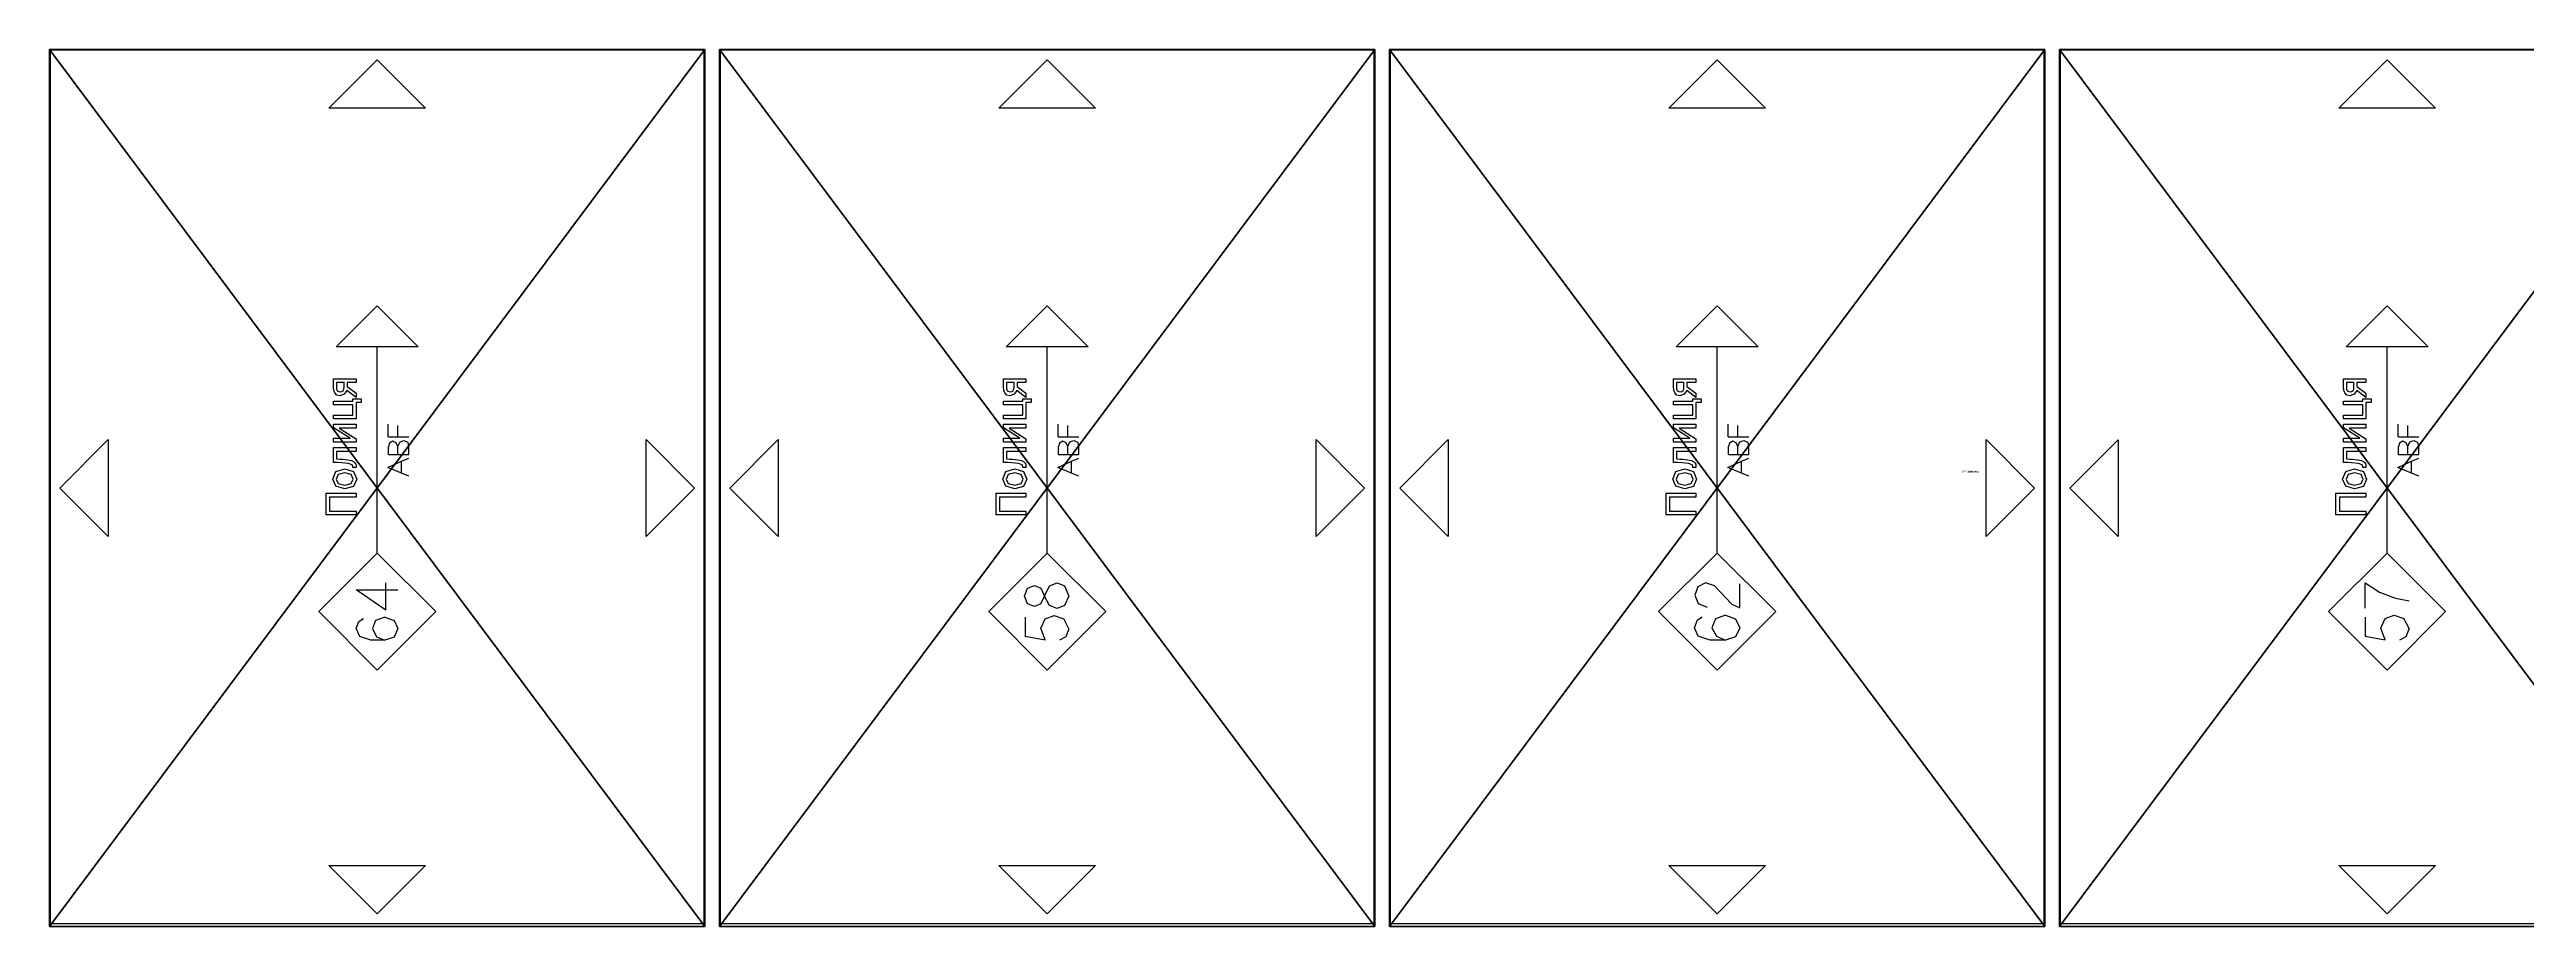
# Model space of a CAD drawing. Header units: millimetres. Extents: x -45532 to 18, y -11338 to 4436.
# Drawn here: x -21616 to -19923, y 0 to 600 of the extents above; entities that cross this region are included whole.
import ezdxf

# ---------------------------------------------------------------- set-up
doc = ezdxf.new("R2010")
doc.units = ezdxf.units.MM
doc.header["$LTSCALE"] = 25.4
doc.layers.get('0').update_dxf_attribs({"true_color": 0xffffff})
for name, color, linetype, true_color in [('ABF_cuttingLines', 134, 'Continuous', 0x009987), ('ABF_edgeBanding', 252, 'Continuous', 0x777799), ('ABF_Label', 190, 'Continuous', 0x9900ff)]:
    doc.layers.add(name, color=color, linetype=linetype, true_color=true_color)

# ---------------------------------------------------------------- blocks, each defined once
blk = doc.blocks.new('Group1226#1')
at = {"layer": 'ABF_Label', "color": 0}
for p, q in [((-11.7, 9.2), (-11.7, 22.2)), ((-11.7, 22.2), (-2.3, 22.2)), ((-2.3, 22.2), (-2.3, 9.2)), ((-4, 20.7), (-10, 20.7)), ((-10, 20.7), (-10, 9.2)), ((-4, 9.2), (-4, 20.7)), ((-0.4, 14.1), (0.8, 17.9)), ((0.7, 10.3), (-0.4, 14.1)), ((0.8, 17.9), (3.9, 19.3)), ((2, 16.9), (1.3, 14.1)), ((1.3, 14.1), (2, 11.3)), ((3.9, 17.8), (2, 16.9)), ((2, 11.3), (3.9, 10.4)), ((3.9, 19.3), (7.1, 17.9)), ((5.9, 16.9), (3.9, 17.8)), ((3.9, 10.4), (5.9, 11.3)), ((6.6, 14.1), (5.9, 16.9)), ((5.9, 11.3), (6.6, 14.1)), ((7.1, 17.9), (8.3, 14.1)), ((8.3, 14.1), (7.1, 10.3)), ((9.7, 10.7), (10.1, 10.9)), ((10.1, 10.9), (10.7, 12.4)), ((10.7, 12.4), (11, 15.4)), ((11, 15.4), (11.1, 17.1)), ((11.1, 17.1), (11.1, 19)), ((11.1, 19), (17.6, 19)), ((12, 11.2), (11.5, 10.3)), ((12.3, 12.7), (12, 11.2)), ((12.5, 15), (12.3, 12.7)), ((12.6, 17.6), (12.5, 16.2)), ((12.5, 16.2), (12.5, 15)), ((15.9, 17.6), (12.6, 17.6)), ((15.9, 9.2), (15.9, 17.6)), ((17.6, 19), (17.6, 9.2)), ((19.9, 9.2), (19.9, 19)), ((19.9, 19), (21.6, 19)), ((26, 16.5), (21.4, 9.2)), ((21.6, 19), (21.6, 11.8)), ((21.6, 11.8), (26.1, 19)), ((26, 9.2), (26, 16.5)), ((26.1, 19), (27.7, 19)), ((27.7, 19), (27.7, 9.2)), ((30.1, 9.2), (30.1, 19)), ((30.1, 19), (31.7, 19)), ((31.7, 19), (31.7, 10.6)), ((36.1, 10.6), (36.1, 19)), ((36.1, 19), (37.7, 19)), ((37.7, 19), (37.7, 10.6)), ((39.3, 9.2), (42.4, 13.2)), ((40.1, 16.2), (40.4, 17.5)), ((40.7, 14.3), (40.1, 16.2)), ((40.4, 17.5), (41.3, 18.4)), ((42.4, 13.2), (40.7, 14.3)), ((44.1, 13.1), (41.2, 9.2)), ((41.3, 18.4), (42.4, 18.8)), ((42, 16.9), (41.8, 16.2)), ((41.8, 16.2), (41.9, 15.4)), ((41.9, 15.4), (42.3, 14.8)), ((42.4, 17.4), (42, 16.9)), ((42.3, 14.8), (43, 14.5)), ((42.4, 18.8), (43.9, 19)), ((43.1, 17.6), (42.4, 17.4)), ((43, 14.5), (44, 14.4)), ((44, 17.7), (43.1, 17.6)), ((43.9, 19), (47.4, 19)), ((45.8, 17.7), (44, 17.7)), ((44, 14.4), (45.8, 14.4)), ((45.8, 13.1), (44.1, 13.1)), ((45.8, 14.4), (45.8, 17.7)), ((45.8, 9.2), (45.8, 13.1)), ((47.4, 19), (47.4, 9.2)), ((-64.3, 9.6), (-65.9, 0.9)), ((-65.9, 0.9), (-60.9, 2.8)), ((-56.1, 9.6), (-64.3, 9.6)), ((-60.9, 2.8), (-56.7, 0.9)), ((-56.7, 0.9), (-55.3, -3.1)), ((-52.2, 9.6), (-41.2, 9.6)), ((-45.3, 3.3), (-47.9, -3.6)), ((-41.2, 9.6), (-45.3, 3.3)), ((-28.3, 0), (61.3, 0)), ((-10, 9.2), (-11.7, 9.2)), ((-2.3, 9.2), (-4, 9.2)), ((3.9, 8.9), (0.7, 10.3)), ((7.1, 10.3), (3.9, 8.9)), ((8.9, 9.2), (8.9, 10.6)), ((8.9, 10.6), (9, 10.6)), ((9.2, 9.2), (8.9, 9.2)), ((9, 10.6), (9.1, 10.6)), ((9.1, 10.6), (9.3, 10.6)), ((9.6, 9.2), (9.2, 9.2)), ((9.3, 10.6), (9.7, 10.7)), ((10.4, 9.3), (9.6, 9.2)), ((11, 9.7), (10.4, 9.3)), ((11.5, 10.3), (11, 9.7)), ((17.6, 9.2), (15.9, 9.2)), ((21.4, 9.2), (19.9, 9.2)), ((27.7, 9.2), (26, 9.2)), ((37.2, 9.2), (30.1, 9.2)), ((31.7, 10.6), (36.1, 10.6)), ((37.2, 6.9), (37.2, 9.2)), ((38.7, 6.9), (37.2, 6.9)), ((37.7, 10.6), (38.7, 10.6)), ((38.7, 10.6), (38.7, 6.9)), ((41.2, 9.2), (39.3, 9.2)), ((47.4, 9.2), (45.8, 9.2)), ((-64.7, -8.1), (-66.1, -5.4)), ((-61.1, -9.5), (-64.7, -8.1)), ((-61.1, -9.5), (-56.7, -7.3)), ((-55.3, -3.1), (-56.7, -7.3)), ((-47.9, -3.6), (-49, -9.5)), ((5.2, -13.7), (6.5, -10.6)), ((6.5, -10.6), (8.9, -4.6)), ((6.5, -10.6), (11.6, -10.6)), ((8.9, -4.6), (11.6, -10.6)), ((11.6, -10.6), (13, -13.7)), ((14.5, -4.9), (18, -4.9)), ((14.5, -4.9), (14.5, -9)), ((14.5, -9), (14.5, -13.7)), ((14.5, -9), (18, -9)), ((19.5, -5.4), (18, -4.9)), ((18, -9), (19.6, -8.3)), ((18, -9), (20, -9.9)), ((20.3, -6.8), (19.5, -5.4)), ((19.6, -8.3), (20.3, -6.8)), ((20, -9.9), (20.7, -11.6)), ((22.3, -4.8), (22.3, -9)), ((22.3, -4.8), (27.8, -4.8)), ((22.3, -9), (27.1, -9)), ((22.3, -9), (22.3, -13.7)), ((14.5, -13.7), (18, -13.7)), ((18, -13.7), (19.8, -13.4)), ((20.7, -11.6), (19.8, -13.4))]:
    blk.add_line(p, q, dxfattribs=at)
for points in [[(-28.3, 0, 0), (-53.7, -25.4, 0), (-79.1, 0, 0), (-53.7, 25.4, 0), (-28.3, 0, 0)], [(61.3, 17.8, 0), (79.1, 0, 0), (61.3, -17.8, 0), (61.3, 17.8, 0)]]:
    blk.add_polyline3d(points, close=True, dxfattribs=at)
blk = doc.blocks.new('Group1764#1')
at = {"layer": 'ABF_cuttingLines', "color": 0}
blk.add_polyline3d([(-912.4, 149.1, 0), (-1359.6, 149.1, 0), (-1359.6, -448.5, 0), (-912.4, -448.5, 0), (-912.4, 149.1, 0)], close=True, dxfattribs=at)
blk = doc.blocks.new('Group1765#1')
at = {"layer": 'ABF_edgeBanding', "color": 0}
for points in [[(-1136, 142.4, 0), (-1102.9, 109.4, 0), (-1169.1, 109.4, 0), (-1136, 142.4, 0)], [(-1352.9, -150.5, 0), (-1319.9, -117.5, 0), (-1319.9, -183.6, 0), (-1352.9, -150.5, 0)], [(-919, -150.5, 0), (-952.1, -183.6, 0), (-952.1, -117.5, 0), (-919, -150.5, 0)], [(-1136, -441.9, 0), (-1169.1, -408.8, 0), (-1102.9, -408.8, 0), (-1136, -441.9, 0)]]:
    blk.add_polyline3d(points, close=True, dxfattribs=at)
blk = doc.blocks.new('______#90')
at = {"color": 0}
for p, q in [((-1360, 149.5), (-1360, -450.5)), ((-912, 149.5), (-1360, 149.5)), ((-912, 149.5, 18), (-1360, 149.5, 18)), ((-1360, 149.5, 18), (-1360, -450.5, 18)), ((-1360, 149.5, 18), (-1360, -450.5, 18)), ((-1360, 149.5), (-1360, 149.5, 18)), ((-1360, 149.5), (-1360, -450.5)), ((-912, 149.5), (-1360, 149.5)), ((-1360, 149.5), (-1360, 149.5, 18)), ((-912, 149.5, 18), (-1360, 149.5, 18)), ((-1360, -450.5, 18), (-912, -450.5, 18)), ((-1360, -450.5), (-1360, -450.5, 18)), ((-1360, -450.5), (-912, -450.5)), ((-1360, -450.5), (-912, -450.5)), ((-1360, -450.5, 18), (-912, -450.5, 18)), ((-1360, -450.5), (-1360, -450.5, 18))]:
    blk.add_line(p, q, dxfattribs=at)
at = {"layer": 'ABF_cuttingLines', "color": 0}
ref = blk.add_blockref('Group1764#1', (0, 0, 18), dxfattribs=at)
ref.add_attrib('Skp_GroupInstanceName', '_ABF_cuttingLines', (0, 0), dxfattribs={"layer": '0', "height": 1})
at = {"layer": 'ABF_edgeBanding', "color": 0}
ref = blk.add_blockref('Group1765#1', (0, 0, 18), dxfattribs=at)
ref.add_attrib('Skp_GroupInstanceName', '_ABF_edgeBanding', (0, 0), dxfattribs={"layer": '0', "height": 1})
at = {"layer": 'ABF_Label', "color": 0}
ref = blk.add_blockref('Group1226#1', (-1136, -150.5, 18), dxfattribs=dict(at, xscale=1.574803149606299, yscale=1.574803149606299, rotation=90))
ref.add_attrib('Skp_GroupInstanceName', '_ABF_Label', (0, 0), dxfattribs={"layer": '0', "height": 1})
at = {"color": 0}
mesh = blk.add_polyface(dxfattribs=at)
corners = [(-912, 149.5), (-1360, -450.5), (-1360, 149.5), (-912, -450.5)]
mesh.append_faces([[corners[k] for k in face] for face in [(0, 1, 2), (1, 0, 3)]], dxfattribs={"vtx0": -1, "color": 0})
at = {"color": 7, "true_color": 0xffffff}
mesh = blk.add_polyface(dxfattribs=at)
corners = [(-912, -450.5, 18), (-1360, 149.5, 18), (-1360, -450.5, 18), (-912, 149.5, 18)]
mesh.append_faces([[corners[k] for k in face] for face in [(0, 1, 2), (1, 0, 3)]], dxfattribs={"vtx0": -1, "color": 7})
at = {"color": 0}
mesh = blk.add_polyface(dxfattribs=at)
corners = [(-1360, 149.5, 18), (-1360, -450.5), (-1360, -450.5, 18), (-1360, 149.5)]
mesh.append_faces([[corners[k] for k in face] for face in [(0, 1, 2), (1, 0, 3)]], dxfattribs={"vtx0": -1, "color": 0})
mesh = blk.add_polyface(dxfattribs=at)
corners = [(-1360, 149.5, 18), (-912, 149.5), (-1360, 149.5), (-912, 149.5, 18)]
mesh.append_faces([[corners[k] for k in face] for face in [(0, 1, 2), (1, 0, 3)]], dxfattribs={"vtx0": -1, "color": 0})
mesh = blk.add_polyface(dxfattribs=at)
corners = [(-912, -450.5, 18), (-1360, -450.5), (-912, -450.5), (-1360, -450.5, 18)]
mesh.append_faces([[corners[k] for k in face] for face in [(0, 1, 2), (1, 0, 3)]], dxfattribs={"vtx0": -1, "color": 0})
blk = doc.blocks.new('Group1292#1')
at = {"layer": 'ABF_Label', "color": 0}
for p, q in [((-11.7, 9.2), (-11.7, 22.2)), ((-11.7, 22.2), (-2.3, 22.2)), ((-2.3, 22.2), (-2.3, 9.2)), ((-4, 20.7), (-10, 20.7)), ((-10, 20.7), (-10, 9.2)), ((-4, 9.2), (-4, 20.7)), ((-0.4, 14.1), (0.8, 17.9)), ((0.7, 10.3), (-0.4, 14.1)), ((0.8, 17.9), (3.9, 19.3)), ((2, 16.9), (1.3, 14.1)), ((1.3, 14.1), (2, 11.3)), ((3.9, 17.8), (2, 16.9)), ((2, 11.3), (3.9, 10.4)), ((3.9, 19.3), (7.1, 17.9)), ((5.9, 16.9), (3.9, 17.8)), ((3.9, 10.4), (5.9, 11.3)), ((6.6, 14.1), (5.9, 16.9)), ((5.9, 11.3), (6.6, 14.1)), ((7.1, 17.9), (8.3, 14.1)), ((8.3, 14.1), (7.1, 10.3)), ((9.7, 10.7), (10.1, 10.9)), ((10.1, 10.9), (10.7, 12.4)), ((10.7, 12.4), (11, 15.4)), ((11, 15.4), (11.1, 17.1)), ((11.1, 17.1), (11.1, 19)), ((11.1, 19), (17.6, 19)), ((12, 11.2), (11.5, 10.3)), ((12.3, 12.7), (12, 11.2)), ((12.5, 15), (12.3, 12.7)), ((12.6, 17.6), (12.5, 16.2)), ((12.5, 16.2), (12.5, 15)), ((15.9, 17.6), (12.6, 17.6)), ((15.9, 9.2), (15.9, 17.6)), ((17.6, 19), (17.6, 9.2)), ((19.9, 9.2), (19.9, 19)), ((19.9, 19), (21.6, 19)), ((26, 16.5), (21.4, 9.2)), ((21.6, 19), (21.6, 11.8)), ((21.6, 11.8), (26.1, 19)), ((26, 9.2), (26, 16.5)), ((26.1, 19), (27.7, 19)), ((27.7, 19), (27.7, 9.2)), ((30.1, 9.2), (30.1, 19)), ((30.1, 19), (31.7, 19)), ((31.7, 19), (31.7, 10.6)), ((36.1, 10.6), (36.1, 19)), ((36.1, 19), (37.7, 19)), ((37.7, 19), (37.7, 10.6)), ((39.3, 9.2), (42.4, 13.2)), ((40.1, 16.2), (40.4, 17.5)), ((40.7, 14.3), (40.1, 16.2)), ((40.4, 17.5), (41.3, 18.4)), ((42.4, 13.2), (40.7, 14.3)), ((44.1, 13.1), (41.2, 9.2)), ((41.3, 18.4), (42.4, 18.8)), ((42, 16.9), (41.8, 16.2)), ((41.8, 16.2), (41.9, 15.4)), ((41.9, 15.4), (42.3, 14.8)), ((42.4, 17.4), (42, 16.9)), ((42.3, 14.8), (43, 14.5)), ((42.4, 18.8), (43.9, 19)), ((43.1, 17.6), (42.4, 17.4)), ((43, 14.5), (44, 14.4)), ((44, 17.7), (43.1, 17.6)), ((43.9, 19), (47.4, 19)), ((45.8, 17.7), (44, 17.7)), ((44, 14.4), (45.8, 14.4)), ((45.8, 13.1), (44.1, 13.1)), ((45.8, 14.4), (45.8, 17.7)), ((45.8, 9.2), (45.8, 13.1)), ((47.4, 19), (47.4, 9.2)), ((-66.1, 3), (-64.4, 8.3)), ((-66.1, -3.6), (-66.1, 3)), ((-64.4, 0.3), (-66.1, -3.6)), ((-64.4, 8.3), (-60.7, 9.9)), ((-60.7, 2.3), (-64.4, 0.3)), ((-60.7, 9.9), (-57.3, 8.6)), ((-56.9, 0.7), (-60.7, 2.3)), ((-57.3, 8.6), (-55.9, 6.5)), ((-55.3, -3.6), (-56.9, 0.7)), ((-50.2, 8.3), (-51.7, 4.4)), ((-42.5, 1.2), (-50.5, -6.4)), ((-46.5, 9.7), (-50.2, 8.3)), ((-42.9, 8.4), (-46.5, 9.7)), ((-41.2, 5.1), (-42.9, 8.4)), ((-42.5, 1.2), (-41.2, 5.1)), ((-28.3, 0), (61.3, 0)), ((-10, 9.2), (-11.7, 9.2)), ((-2.3, 9.2), (-4, 9.2)), ((3.9, 8.9), (0.7, 10.3)), ((7.1, 10.3), (3.9, 8.9)), ((8.9, 9.2), (8.9, 10.6)), ((8.9, 10.6), (9, 10.6)), ((9.2, 9.2), (8.9, 9.2)), ((9, 10.6), (9.1, 10.6)), ((9.1, 10.6), (9.3, 10.6)), ((9.6, 9.2), (9.2, 9.2)), ((9.3, 10.6), (9.7, 10.7)), ((10.4, 9.3), (9.6, 9.2)), ((11, 9.7), (10.4, 9.3)), ((11.5, 10.3), (11, 9.7)), ((17.6, 9.2), (15.9, 9.2)), ((21.4, 9.2), (19.9, 9.2)), ((27.7, 9.2), (26, 9.2)), ((37.2, 9.2), (30.1, 9.2)), ((31.7, 10.6), (36.1, 10.6)), ((37.2, 6.9), (37.2, 9.2)), ((38.7, 6.9), (37.2, 6.9)), ((37.7, 10.6), (38.7, 10.6)), ((38.7, 10.6), (38.7, 6.9)), ((41.2, 9.2), (39.3, 9.2)), ((47.4, 9.2), (45.8, 9.2)), ((-64.7, -8), (-66.1, -3.6)), ((-60.7, -9.8), (-64.7, -8)), ((-56.9, -8), (-60.7, -9.8)), ((-55.3, -3.6), (-56.9, -8)), ((-50.5, -6.4), (-52, -9.8)), ((-52, -9.8), (-41.6, -9.8)), ((5.2, -13.7), (6.5, -10.6)), ((6.5, -10.6), (8.9, -4.6)), ((6.5, -10.6), (11.6, -10.6)), ((8.9, -4.6), (11.6, -10.6)), ((11.6, -10.6), (13, -13.7)), ((14.5, -4.9), (18, -4.9)), ((14.5, -4.9), (14.5, -9)), ((14.5, -9), (14.5, -13.7)), ((14.5, -9), (18, -9)), ((19.5, -5.4), (18, -4.9)), ((18, -9), (19.6, -8.3)), ((18, -9), (20, -9.9)), ((20.3, -6.8), (19.5, -5.4)), ((19.6, -8.3), (20.3, -6.8)), ((20, -9.9), (20.7, -11.6)), ((22.3, -4.8), (22.3, -9)), ((22.3, -4.8), (27.8, -4.8)), ((22.3, -9), (27.1, -9)), ((22.3, -9), (22.3, -13.7)), ((14.5, -13.7), (18, -13.7)), ((18, -13.7), (19.8, -13.4)), ((20.7, -11.6), (19.8, -13.4))]:
    blk.add_line(p, q, dxfattribs=at)
for points in [[(-28.3, 0, 0), (-53.7, -25.4, 0), (-79.1, 0, 0), (-53.7, 25.4, 0), (-28.3, 0, 0)], [(61.3, 17.8, 0), (79.1, 0, 0), (61.3, -17.8, 0), (61.3, 17.8, 0)]]:
    blk.add_polyline3d(points, close=True, dxfattribs=at)
blk = doc.blocks.new('Group1766#1')
at = {"layer": 'ABF_cuttingLines', "color": 0}
blk.add_polyline3d([(-2223.8, 288.8, 0), (-2671, 288.8, 0), (-2671, -308.8, 0), (-2223.8, -308.8, 0), (-2223.8, 288.8, 0)], close=True, dxfattribs=at)
blk = doc.blocks.new('Group1767#1')
at = {"layer": 'ABF_edgeBanding', "color": 0}
for points in [[(-2447.4, 282.2, 0), (-2414.4, 249.1, 0), (-2480.5, 249.1, 0), (-2447.4, 282.2, 0)], [(-2664.4, -10.8, 0), (-2631.3, 22.3, 0), (-2631.3, -43.9, 0), (-2664.4, -10.8, 0)], [(-2230.5, -10.8, 0), (-2263.6, -43.9, 0), (-2263.6, 22.3, 0), (-2230.5, -10.8, 0)], [(-2447.4, -302.2, 0), (-2480.5, -269.1, 0), (-2414.4, -269.1, 0), (-2447.4, -302.2, 0)]]:
    blk.add_polyline3d(points, close=True, dxfattribs=at)
blk = doc.blocks.new('______#91')
at = {"color": 0}
for p, q in [((-2671.4, 289.2), (-2671.4, -310.8)), ((-2223.4, 289.2), (-2671.4, 289.2)), ((-2223.4, 289.2, 18), (-2671.4, 289.2, 18)), ((-2671.4, 289.2, 18), (-2671.4, -310.8, 18)), ((-2671.4, 289.2, 18), (-2671.4, -310.8, 18)), ((-2671.4, 289.2), (-2671.4, 289.2, 18)), ((-2671.4, 289.2), (-2671.4, -310.8)), ((-2223.4, 289.2), (-2671.4, 289.2)), ((-2671.4, 289.2), (-2671.4, 289.2, 18)), ((-2223.4, 289.2, 18), (-2671.4, 289.2, 18)), ((-2223.4, 289.2), (-2223.4, 289.2, 18)), ((-2223.4, -310.8, 18), (-2223.4, 289.2, 18)), ((-2223.4, -310.8), (-2223.4, 289.2)), ((-2223.4, -310.8), (-2223.4, 289.2)), ((-2223.4, -310.8, 18), (-2223.4, 289.2, 18)), ((-2223.4, 289.2), (-2223.4, 289.2, 18)), ((-2671.4, -310.8, 18), (-2223.4, -310.8, 18)), ((-2671.4, -310.8), (-2671.4, -310.8, 18)), ((-2671.4, -310.8), (-2223.4, -310.8)), ((-2671.4, -310.8), (-2223.4, -310.8)), ((-2671.4, -310.8, 18), (-2223.4, -310.8, 18)), ((-2671.4, -310.8), (-2671.4, -310.8, 18)), ((-2223.4, -310.8), (-2223.4, -310.8, 18)), ((-2223.4, -310.8), (-2223.4, -310.8, 18))]:
    blk.add_line(p, q, dxfattribs=at)
at = {"layer": 'ABF_cuttingLines', "color": 0}
blk.add_blockref('Group1766#1', (0, 0, 18), dxfattribs=at)
at = {"layer": 'ABF_edgeBanding', "color": 0}
blk.add_blockref('Group1767#1', (0, 0, 18), dxfattribs=at)
at = {"layer": 'ABF_Label', "color": 0, "xscale": 1.574803149606299, "yscale": 1.574803149606299, "rotation": 90}
blk.add_blockref('Group1292#1', (-2447.4, -10.8, 18), dxfattribs=at)
at = {"color": 0}
mesh = blk.add_polyface(dxfattribs=at)
corners = [(-2223.4, 289.2), (-2671.4, -310.8), (-2671.4, 289.2), (-2223.4, -310.8)]
mesh.append_faces([[corners[k] for k in face] for face in [(0, 1, 2), (1, 0, 3)]], dxfattribs={"vtx0": -1, "color": 0})
at = {"color": 7, "true_color": 0xffffff}
mesh = blk.add_polyface(dxfattribs=at)
corners = [(-2223.4, -310.8, 18), (-2671.4, 289.2, 18), (-2671.4, -310.8, 18), (-2223.4, 289.2, 18)]
mesh.append_faces([[corners[k] for k in face] for face in [(0, 1, 2), (1, 0, 3)]], dxfattribs={"vtx0": -1, "color": 7})
at = {"color": 0}
mesh = blk.add_polyface(dxfattribs=at)
corners = [(-2671.4, 289.2, 18), (-2671.4, -310.8), (-2671.4, -310.8, 18), (-2671.4, 289.2)]
mesh.append_faces([[corners[k] for k in face] for face in [(0, 1, 2), (1, 0, 3)]], dxfattribs={"vtx0": -1, "color": 0})
mesh = blk.add_polyface(dxfattribs=at)
corners = [(-2671.4, 289.2, 18), (-2223.4, 289.2), (-2671.4, 289.2), (-2223.4, 289.2, 18)]
mesh.append_faces([[corners[k] for k in face] for face in [(0, 1, 2), (1, 0, 3)]], dxfattribs={"vtx0": -1, "color": 0})
mesh = blk.add_polyface(dxfattribs=at)
corners = [(-2223.4, 289.2), (-2223.4, -310.8, 18), (-2223.4, -310.8), (-2223.4, 289.2, 18)]
mesh.append_faces([[corners[k] for k in face] for face in [(0, 1, 2), (1, 0, 3)]], dxfattribs={"vtx0": -1, "color": 0})
mesh = blk.add_polyface(dxfattribs=at)
corners = [(-2223.4, -310.8, 18), (-2671.4, -310.8), (-2223.4, -310.8), (-2671.4, -310.8, 18)]
mesh.append_faces([[corners[k] for k in face] for face in [(0, 1, 2), (1, 0, 3)]], dxfattribs={"vtx0": -1, "color": 0})
blk = doc.blocks.new('Group1234#1')
at = {"layer": 'ABF_Label', "color": 0}
for p, q in [((-11.7, 9.2), (-11.7, 22.2)), ((-11.7, 22.2), (-2.3, 22.2)), ((-2.3, 22.2), (-2.3, 9.2)), ((-4, 20.7), (-10, 20.7)), ((-10, 20.7), (-10, 9.2)), ((-4, 9.2), (-4, 20.7)), ((-0.4, 14.1), (0.8, 17.9)), ((0.7, 10.3), (-0.4, 14.1)), ((0.8, 17.9), (3.9, 19.3)), ((2, 16.9), (1.3, 14.1)), ((1.3, 14.1), (2, 11.3)), ((3.9, 17.8), (2, 16.9)), ((2, 11.3), (3.9, 10.4)), ((3.9, 19.3), (7.1, 17.9)), ((5.9, 16.9), (3.9, 17.8)), ((3.9, 10.4), (5.9, 11.3)), ((6.6, 14.1), (5.9, 16.9)), ((5.9, 11.3), (6.6, 14.1)), ((7.1, 17.9), (8.3, 14.1)), ((8.3, 14.1), (7.1, 10.3)), ((9.7, 10.7), (10.1, 10.9)), ((10.1, 10.9), (10.7, 12.4)), ((10.7, 12.4), (11, 15.4)), ((11, 15.4), (11.1, 17.1)), ((11.1, 17.1), (11.1, 19)), ((11.1, 19), (17.6, 19)), ((12, 11.2), (11.5, 10.3)), ((12.3, 12.7), (12, 11.2)), ((12.5, 15), (12.3, 12.7)), ((12.6, 17.6), (12.5, 16.2)), ((12.5, 16.2), (12.5, 15)), ((15.9, 17.6), (12.6, 17.6)), ((15.9, 9.2), (15.9, 17.6)), ((17.6, 19), (17.6, 9.2)), ((19.9, 9.2), (19.9, 19)), ((19.9, 19), (21.6, 19)), ((26, 16.5), (21.4, 9.2)), ((21.6, 19), (21.6, 11.8)), ((21.6, 11.8), (26.1, 19)), ((26, 9.2), (26, 16.5)), ((26.1, 19), (27.7, 19)), ((27.7, 19), (27.7, 9.2)), ((30.1, 9.2), (30.1, 19)), ((30.1, 19), (31.7, 19)), ((31.7, 19), (31.7, 10.6)), ((36.1, 10.6), (36.1, 19)), ((36.1, 19), (37.7, 19)), ((37.7, 19), (37.7, 10.6)), ((39.3, 9.2), (42.4, 13.2)), ((40.1, 16.2), (40.4, 17.5)), ((40.7, 14.3), (40.1, 16.2)), ((40.4, 17.5), (41.3, 18.4)), ((42.4, 13.2), (40.7, 14.3)), ((44.1, 13.1), (41.2, 9.2)), ((41.3, 18.4), (42.4, 18.8)), ((42, 16.9), (41.8, 16.2)), ((41.8, 16.2), (41.9, 15.4)), ((41.9, 15.4), (42.3, 14.8)), ((42.4, 17.4), (42, 16.9)), ((42.3, 14.8), (43, 14.5)), ((42.4, 18.8), (43.9, 19)), ((43.1, 17.6), (42.4, 17.4)), ((43, 14.5), (44, 14.4)), ((44, 17.7), (43.1, 17.6)), ((43.9, 19), (47.4, 19)), ((45.8, 17.7), (44, 17.7)), ((44, 14.4), (45.8, 14.4)), ((45.8, 13.1), (44.1, 13.1)), ((45.8, 14.4), (45.8, 17.7)), ((45.8, 9.2), (45.8, 13.1)), ((47.4, 19), (47.4, 9.2)), ((-64.3, 9.5), (-65.9, 0.9)), ((-65.9, 0.9), (-60.9, 2.7)), ((-56.1, 9.5), (-64.3, 9.5)), ((-60.9, 2.7), (-56.8, 0.9)), ((-56.8, 0.9), (-55.4, -3.1)), ((-51.5, 5.5), (-50.3, 8.5)), ((-50.3, 2.8), (-51.5, 5.5)), ((-51, -1), (-47, 1.2)), ((-50.3, 8.5), (-47, 9.9)), ((-50.3, 2.8), (-47, 1.2)), ((-47, 9.9), (-43.5, 8.5)), ((-43.5, 2.8), (-47, 1.2)), ((-47, 1.2), (-42.5, -1)), ((-43.5, 8.5), (-42.3, 5.5)), ((-42.3, 5.5), (-43.5, 2.8)), ((-28.3, 0), (61.3, 0)), ((-10, 9.2), (-11.7, 9.2)), ((-2.3, 9.2), (-4, 9.2)), ((3.9, 8.9), (0.7, 10.3)), ((7.1, 10.3), (3.9, 8.9)), ((8.9, 9.2), (8.9, 10.6)), ((8.9, 10.6), (9, 10.6)), ((9.2, 9.2), (8.9, 9.2)), ((9, 10.6), (9.1, 10.6)), ((9.1, 10.6), (9.3, 10.6)), ((9.6, 9.2), (9.2, 9.2)), ((9.3, 10.6), (9.7, 10.7)), ((10.4, 9.3), (9.6, 9.2)), ((11, 9.7), (10.4, 9.3)), ((11.5, 10.3), (11, 9.7)), ((17.6, 9.2), (15.9, 9.2)), ((21.4, 9.2), (19.9, 9.2)), ((27.7, 9.2), (26, 9.2)), ((37.2, 9.2), (30.1, 9.2)), ((31.7, 10.6), (36.1, 10.6)), ((37.2, 6.9), (37.2, 9.2)), ((38.7, 6.9), (37.2, 6.9)), ((37.7, 10.6), (38.7, 10.6)), ((38.7, 10.6), (38.7, 6.9)), ((41.2, 9.2), (39.3, 9.2)), ((47.4, 9.2), (45.8, 9.2)), ((-64.7, -8.1), (-66.1, -5.3)), ((-61.2, -9.4), (-64.7, -8.1)), ((-61.2, -9.4), (-56.8, -7.2)), ((-55.4, -3.1), (-56.8, -7.2)), ((-52.3, -4.3), (-51, -1)), ((-51, -7.5), (-52.3, -4.3)), ((-47, -9.4), (-51, -7.5)), ((-42.5, -7.5), (-47, -9.4)), ((-42.5, -1), (-41.2, -4.3)), ((-41.2, -4.3), (-42.5, -7.5)), ((5.2, -13.7), (6.5, -10.6)), ((6.5, -10.6), (8.9, -4.6)), ((6.5, -10.6), (11.6, -10.6)), ((8.9, -4.6), (11.6, -10.6)), ((11.6, -10.6), (13, -13.7)), ((14.5, -4.9), (18, -4.9)), ((14.5, -4.9), (14.5, -9)), ((14.5, -9), (14.5, -13.7)), ((14.5, -9), (18, -9)), ((19.5, -5.4), (18, -4.9)), ((18, -9), (19.6, -8.3)), ((18, -9), (20, -9.9)), ((20.3, -6.8), (19.5, -5.4)), ((19.6, -8.3), (20.3, -6.8)), ((20, -9.9), (20.7, -11.6)), ((22.3, -4.8), (22.3, -9)), ((22.3, -4.8), (27.8, -4.8)), ((22.3, -9), (27.1, -9)), ((22.3, -9), (22.3, -13.7)), ((14.5, -13.7), (18, -13.7)), ((18, -13.7), (19.8, -13.4)), ((20.7, -11.6), (19.8, -13.4))]:
    blk.add_line(p, q, dxfattribs=at)
for points in [[(-28.3, 0, 0), (-53.7, -25.4, 0), (-79.1, 0, 0), (-53.7, 25.4, 0), (-28.3, 0, 0)], [(61.3, 17.8, 0), (79.1, 0, 0), (61.3, -17.8, 0), (61.3, 17.8, 0)]]:
    blk.add_polyline3d(points, close=True, dxfattribs=at)
blk = doc.blocks.new('Group1768#1')
at = {"layer": 'ABF_cuttingLines', "color": 0}
blk.add_polyline3d([(-2690.8, 288.8, 0), (-3138, 288.8, 0), (-3138, -308.8, 0), (-2690.8, -308.8, 0), (-2690.8, 288.8, 0)], close=True, dxfattribs=at)
blk = doc.blocks.new('Group1769#1')
at = {"layer": 'ABF_edgeBanding', "color": 0}
for points in [[(-2914.4, 282.2, 0), (-2881.4, 249.1, 0), (-2947.5, 249.1, 0), (-2914.4, 282.2, 0)], [(-3131.4, -10.8, 0), (-3098.3, 22.3, 0), (-3098.3, -43.9, 0), (-3131.4, -10.8, 0)], [(-2697.5, -10.8, 0), (-2730.6, -43.9, 0), (-2730.6, 22.3, 0), (-2697.5, -10.8, 0)], [(-2914.4, -302.2, 0), (-2947.5, -269.1, 0), (-2881.4, -269.1, 0), (-2914.4, -302.2, 0)]]:
    blk.add_polyline3d(points, close=True, dxfattribs=at)
blk = doc.blocks.new('______#92')
at = {"color": 0}
for p, q in [((-3138.4, 289.2), (-3138.4, -310.8)), ((-2690.4, 289.2), (-3138.4, 289.2)), ((-2690.4, 289.2, 18), (-3138.4, 289.2, 18)), ((-3138.4, 289.2, 18), (-3138.4, -310.8, 18)), ((-3138.4, 289.2, 18), (-3138.4, -310.8, 18)), ((-3138.4, 289.2), (-3138.4, 289.2, 18)), ((-3138.4, 289.2), (-3138.4, -310.8)), ((-2690.4, 289.2), (-3138.4, 289.2)), ((-3138.4, 289.2), (-3138.4, 289.2, 18)), ((-2690.4, 289.2, 18), (-3138.4, 289.2, 18)), ((-2690.4, 289.2), (-2690.4, 289.2, 18)), ((-2690.4, -310.8, 18), (-2690.4, 289.2, 18)), ((-2690.4, -310.8), (-2690.4, 289.2)), ((-2690.4, -310.8), (-2690.4, 289.2)), ((-2690.4, -310.8, 18), (-2690.4, 289.2, 18)), ((-2690.4, 289.2), (-2690.4, 289.2, 18)), ((-3138.4, -310.8, 18), (-2690.4, -310.8, 18)), ((-3138.4, -310.8), (-3138.4, -310.8, 18)), ((-3138.4, -310.8), (-2690.4, -310.8)), ((-3138.4, -310.8), (-2690.4, -310.8)), ((-3138.4, -310.8, 18), (-2690.4, -310.8, 18)), ((-3138.4, -310.8), (-3138.4, -310.8, 18)), ((-2690.4, -310.8), (-2690.4, -310.8, 18)), ((-2690.4, -310.8), (-2690.4, -310.8, 18))]:
    blk.add_line(p, q, dxfattribs=at)
at = {"layer": 'ABF_cuttingLines', "color": 0}
blk.add_blockref('Group1768#1', (0, 0, 18), dxfattribs=at)
at = {"layer": 'ABF_edgeBanding', "color": 0}
blk.add_blockref('Group1769#1', (0, 0, 18), dxfattribs=at)
at = {"layer": 'ABF_Label', "color": 0, "xscale": 1.574803149606299, "yscale": 1.574803149606299, "rotation": 90}
blk.add_blockref('Group1234#1', (-2914.4, -10.8, 18), dxfattribs=at)
at = {"color": 0}
mesh = blk.add_polyface(dxfattribs=at)
corners = [(-2690.4, 289.2), (-3138.4, -310.8), (-3138.4, 289.2), (-2690.4, -310.8)]
mesh.append_faces([[corners[k] for k in face] for face in [(0, 1, 2), (1, 0, 3)]], dxfattribs={"vtx0": -1, "color": 0})
at = {"color": 7, "true_color": 0xffffff}
mesh = blk.add_polyface(dxfattribs=at)
corners = [(-2690.4, -310.8, 18), (-3138.4, 289.2, 18), (-3138.4, -310.8, 18), (-2690.4, 289.2, 18)]
mesh.append_faces([[corners[k] for k in face] for face in [(0, 1, 2), (1, 0, 3)]], dxfattribs={"vtx0": -1, "color": 7})
at = {"color": 0}
mesh = blk.add_polyface(dxfattribs=at)
corners = [(-3138.4, 289.2, 18), (-3138.4, -310.8), (-3138.4, -310.8, 18), (-3138.4, 289.2)]
mesh.append_faces([[corners[k] for k in face] for face in [(0, 1, 2), (1, 0, 3)]], dxfattribs={"vtx0": -1, "color": 0})
mesh = blk.add_polyface(dxfattribs=at)
corners = [(-3138.4, 289.2, 18), (-2690.4, 289.2), (-3138.4, 289.2), (-2690.4, 289.2, 18)]
mesh.append_faces([[corners[k] for k in face] for face in [(0, 1, 2), (1, 0, 3)]], dxfattribs={"vtx0": -1, "color": 0})
mesh = blk.add_polyface(dxfattribs=at)
corners = [(-2690.4, 289.2), (-2690.4, -310.8, 18), (-2690.4, -310.8), (-2690.4, 289.2, 18)]
mesh.append_faces([[corners[k] for k in face] for face in [(0, 1, 2), (1, 0, 3)]], dxfattribs={"vtx0": -1, "color": 0})
mesh = blk.add_polyface(dxfattribs=at)
corners = [(-2690.4, -310.8, 18), (-3138.4, -310.8), (-2690.4, -310.8), (-3138.4, -310.8, 18)]
mesh.append_faces([[corners[k] for k in face] for face in [(0, 1, 2), (1, 0, 3)]], dxfattribs={"vtx0": -1, "color": 0})
blk = doc.blocks.new('Group1319#1')
at = {"layer": 'ABF_Label', "color": 0}
for p, q in [((-11.7, 9.2), (-11.7, 22.2)), ((-11.7, 22.2), (-2.3, 22.2)), ((-2.3, 22.2), (-2.3, 9.2)), ((-4, 20.7), (-10, 20.7)), ((-10, 20.7), (-10, 9.2)), ((-4, 9.2), (-4, 20.7)), ((-0.4, 14.1), (0.8, 17.9)), ((0.7, 10.3), (-0.4, 14.1)), ((0.8, 17.9), (3.9, 19.3)), ((2, 16.9), (1.3, 14.1)), ((1.3, 14.1), (2, 11.3)), ((3.9, 17.8), (2, 16.9)), ((2, 11.3), (3.9, 10.4)), ((3.9, 19.3), (7.1, 17.9)), ((5.9, 16.9), (3.9, 17.8)), ((3.9, 10.4), (5.9, 11.3)), ((6.6, 14.1), (5.9, 16.9)), ((5.9, 11.3), (6.6, 14.1)), ((7.1, 17.9), (8.3, 14.1)), ((8.3, 14.1), (7.1, 10.3)), ((9.7, 10.7), (10.1, 10.9)), ((10.1, 10.9), (10.7, 12.4)), ((10.7, 12.4), (11, 15.4)), ((11, 15.4), (11.1, 17.1)), ((11.1, 17.1), (11.1, 19)), ((11.1, 19), (17.6, 19)), ((12, 11.2), (11.5, 10.3)), ((12.3, 12.7), (12, 11.2)), ((12.5, 15), (12.3, 12.7)), ((12.6, 17.6), (12.5, 16.2)), ((12.5, 16.2), (12.5, 15)), ((15.9, 17.6), (12.6, 17.6)), ((15.9, 9.2), (15.9, 17.6)), ((17.6, 19), (17.6, 9.2)), ((19.9, 9.2), (19.9, 19)), ((19.9, 19), (21.6, 19)), ((26, 16.5), (21.4, 9.2)), ((21.6, 19), (21.6, 11.8)), ((21.6, 11.8), (26.1, 19)), ((26, 9.2), (26, 16.5)), ((26.1, 19), (27.7, 19)), ((27.7, 19), (27.7, 9.2)), ((30.1, 9.2), (30.1, 19)), ((30.1, 19), (31.7, 19)), ((31.7, 19), (31.7, 10.6)), ((36.1, 10.6), (36.1, 19)), ((36.1, 19), (37.7, 19)), ((37.7, 19), (37.7, 10.6)), ((39.3, 9.2), (42.4, 13.2)), ((40.1, 16.2), (40.4, 17.5)), ((40.7, 14.3), (40.1, 16.2)), ((40.4, 17.5), (41.3, 18.4)), ((42.4, 13.2), (40.7, 14.3)), ((44.1, 13.1), (41.2, 9.2)), ((41.3, 18.4), (42.4, 18.8)), ((42, 16.9), (41.8, 16.2)), ((41.8, 16.2), (41.9, 15.4)), ((41.9, 15.4), (42.3, 14.8)), ((42.4, 17.4), (42, 16.9)), ((42.3, 14.8), (43, 14.5)), ((42.4, 18.8), (43.9, 19)), ((43.1, 17.6), (42.4, 17.4)), ((43, 14.5), (44, 14.4)), ((44, 17.7), (43.1, 17.6)), ((43.9, 19), (47.4, 19)), ((45.8, 17.7), (44, 17.7)), ((44, 14.4), (45.8, 14.4)), ((45.8, 13.1), (44.1, 13.1)), ((45.8, 14.4), (45.8, 17.7)), ((45.8, 9.2), (45.8, 13.1)), ((47.4, 19), (47.4, 9.2)), ((-66.1, 2.8), (-64.5, 7.6)), ((-66.1, -3.3), (-66.1, 2.8)), ((-64.6, 0.3), (-66.1, -3.3)), ((-61.1, 2.1), (-64.6, 0.3)), ((-64.5, 7.6), (-61.1, 9.2)), ((-61.1, 9.2), (-58, 8)), ((-57.6, 0.7), (-61.1, 2.1)), ((-58, 8), (-56.7, 6)), ((-56.1, -3.3), (-57.6, 0.7)), ((-53.1, -3.8), (-44.2, 9.2)), ((-44.2, 9.2), (-44.2, -3.8)), ((-28.3, 0), (61.3, 0)), ((-10, 9.2), (-11.7, 9.2)), ((-2.3, 9.2), (-4, 9.2)), ((3.9, 8.9), (0.7, 10.3)), ((7.1, 10.3), (3.9, 8.9)), ((8.9, 9.2), (8.9, 10.6)), ((8.9, 10.6), (9, 10.6)), ((9.2, 9.2), (8.9, 9.2)), ((9, 10.6), (9.1, 10.6)), ((9.1, 10.6), (9.3, 10.6)), ((9.6, 9.2), (9.2, 9.2)), ((9.3, 10.6), (9.7, 10.7)), ((10.4, 9.3), (9.6, 9.2)), ((11, 9.7), (10.4, 9.3)), ((11.5, 10.3), (11, 9.7)), ((17.6, 9.2), (15.9, 9.2)), ((21.4, 9.2), (19.9, 9.2)), ((27.7, 9.2), (26, 9.2)), ((37.2, 9.2), (30.1, 9.2)), ((31.7, 10.6), (36.1, 10.6)), ((37.2, 6.9), (37.2, 9.2)), ((38.7, 6.9), (37.2, 6.9)), ((37.7, 10.6), (38.7, 10.6)), ((38.7, 10.6), (38.7, 6.9)), ((41.2, 9.2), (39.3, 9.2)), ((47.4, 9.2), (45.8, 9.2)), ((-64.8, -7.4), (-66.1, -3.3)), ((-61.1, -9), (-64.8, -7.4)), ((-57.6, -7.4), (-61.1, -9)), ((-56.1, -3.3), (-57.6, -7.4)), ((-53.1, -3.8), (-44.2, -3.8)), ((-44.2, -3.8), (-41.2, -3.8)), ((-44.2, -3.8), (-44.2, -9)), ((5.2, -13.7), (6.5, -10.6)), ((6.5, -10.6), (8.9, -4.6)), ((6.5, -10.6), (11.6, -10.6)), ((8.9, -4.6), (11.6, -10.6)), ((11.6, -10.6), (13, -13.7)), ((14.5, -4.9), (18, -4.9)), ((14.5, -4.9), (14.5, -9)), ((14.5, -9), (14.5, -13.7)), ((14.5, -9), (18, -9)), ((19.5, -5.4), (18, -4.9)), ((18, -9), (19.6, -8.3)), ((18, -9), (20, -9.9)), ((20.3, -6.8), (19.5, -5.4)), ((19.6, -8.3), (20.3, -6.8)), ((20, -9.9), (20.7, -11.6)), ((22.3, -4.8), (22.3, -9)), ((22.3, -4.8), (27.8, -4.8)), ((22.3, -9), (27.1, -9)), ((22.3, -9), (22.3, -13.7)), ((14.5, -13.7), (18, -13.7)), ((18, -13.7), (19.8, -13.4)), ((20.7, -11.6), (19.8, -13.4))]:
    blk.add_line(p, q, dxfattribs=at)
for points in [[(-28.3, 0, 0), (-53.7, -25.4, 0), (-79.1, 0, 0), (-53.7, 25.4, 0), (-28.3, 0, 0)], [(61.3, 17.8, 0), (79.1, 0, 0), (61.3, -17.8, 0), (61.3, 17.8, 0)]]:
    blk.add_polyline3d(points, close=True, dxfattribs=at)
blk = doc.blocks.new('Group1770#1')
at = {"layer": 'ABF_cuttingLines', "color": 0}
blk.add_polyline3d([(-2690.8, 288.8, 0), (-3138, 288.8, 0), (-3138, -308.8, 0), (-2690.8, -308.8, 0), (-2690.8, 288.8, 0)], close=True, dxfattribs=at)
blk = doc.blocks.new('Group1771#1')
at = {"layer": 'ABF_edgeBanding', "color": 0}
for points in [[(-2914.4, 282.2, 0), (-2881.4, 249.1, 0), (-2947.5, 249.1, 0), (-2914.4, 282.2, 0)], [(-3131.4, -10.8, 0), (-3098.3, 22.3, 0), (-3098.3, -43.9, 0), (-3131.4, -10.8, 0)], [(-2697.5, -10.8, 0), (-2730.6, -43.9, 0), (-2730.6, 22.3, 0), (-2697.5, -10.8, 0)], [(-2914.4, -302.2, 0), (-2947.5, -269.1, 0), (-2881.4, -269.1, 0), (-2914.4, -302.2, 0)]]:
    blk.add_polyline3d(points, close=True, dxfattribs=at)
blk = doc.blocks.new('______#93')
at = {"color": 0}
for p, q in [((-3138.4, 289.2), (-3138.4, -310.8)), ((-2690.4, 289.2), (-3138.4, 289.2)), ((-2690.4, 289.2, 18), (-3138.4, 289.2, 18)), ((-3138.4, 289.2, 18), (-3138.4, -310.8, 18)), ((-3138.4, 289.2, 18), (-3138.4, -310.8, 18)), ((-3138.4, 289.2), (-3138.4, 289.2, 18)), ((-3138.4, 289.2), (-3138.4, -310.8)), ((-2690.4, 289.2), (-3138.4, 289.2)), ((-3138.4, 289.2), (-3138.4, 289.2, 18)), ((-2690.4, 289.2, 18), (-3138.4, 289.2, 18)), ((-2690.4, 289.2), (-2690.4, 289.2, 18)), ((-2690.4, -310.8, 18), (-2690.4, 289.2, 18)), ((-2690.4, -310.8), (-2690.4, 289.2)), ((-2690.4, -310.8), (-2690.4, 289.2)), ((-2690.4, -310.8, 18), (-2690.4, 289.2, 18)), ((-2690.4, 289.2), (-2690.4, 289.2, 18)), ((-3138.4, -310.8, 18), (-2690.4, -310.8, 18)), ((-3138.4, -310.8), (-3138.4, -310.8, 18)), ((-3138.4, -310.8), (-2690.4, -310.8)), ((-3138.4, -310.8), (-2690.4, -310.8)), ((-3138.4, -310.8, 18), (-2690.4, -310.8, 18)), ((-3138.4, -310.8), (-3138.4, -310.8, 18)), ((-2690.4, -310.8), (-2690.4, -310.8, 18)), ((-2690.4, -310.8), (-2690.4, -310.8, 18))]:
    blk.add_line(p, q, dxfattribs=at)
at = {"layer": 'ABF_cuttingLines', "color": 0}
blk.add_blockref('Group1770#1', (0, 0, 18), dxfattribs=at)
at = {"layer": 'ABF_edgeBanding', "color": 0}
blk.add_blockref('Group1771#1', (0, 0, 18), dxfattribs=at)
at = {"layer": 'ABF_Label', "color": 0, "xscale": 1.574803149606299, "yscale": 1.574803149606299, "rotation": 90}
blk.add_blockref('Group1319#1', (-2914.4, -10.8, 18), dxfattribs=at)
at = {"color": 0}
mesh = blk.add_polyface(dxfattribs=at)
corners = [(-2690.4, 289.2), (-3138.4, -310.8), (-3138.4, 289.2), (-2690.4, -310.8)]
mesh.append_faces([[corners[k] for k in face] for face in [(0, 1, 2), (1, 0, 3)]], dxfattribs={"vtx0": -1, "color": 0})
at = {"color": 7, "true_color": 0xffffff}
mesh = blk.add_polyface(dxfattribs=at)
corners = [(-2690.4, -310.8, 18), (-3138.4, 289.2, 18), (-3138.4, -310.8, 18), (-2690.4, 289.2, 18)]
mesh.append_faces([[corners[k] for k in face] for face in [(0, 1, 2), (1, 0, 3)]], dxfattribs={"vtx0": -1, "color": 7})
at = {"color": 0}
mesh = blk.add_polyface(dxfattribs=at)
corners = [(-3138.4, 289.2, 18), (-3138.4, -310.8), (-3138.4, -310.8, 18), (-3138.4, 289.2)]
mesh.append_faces([[corners[k] for k in face] for face in [(0, 1, 2), (1, 0, 3)]], dxfattribs={"vtx0": -1, "color": 0})
mesh = blk.add_polyface(dxfattribs=at)
corners = [(-3138.4, 289.2, 18), (-2690.4, 289.2), (-3138.4, 289.2), (-2690.4, 289.2, 18)]
mesh.append_faces([[corners[k] for k in face] for face in [(0, 1, 2), (1, 0, 3)]], dxfattribs={"vtx0": -1, "color": 0})
mesh = blk.add_polyface(dxfattribs=at)
corners = [(-2690.4, 289.2), (-2690.4, -310.8, 18), (-2690.4, -310.8), (-2690.4, 289.2, 18)]
mesh.append_faces([[corners[k] for k in face] for face in [(0, 1, 2), (1, 0, 3)]], dxfattribs={"vtx0": -1, "color": 0})
mesh = blk.add_polyface(dxfattribs=at)
corners = [(-2690.4, -310.8, 18), (-3138.4, -310.8), (-2690.4, -310.8), (-3138.4, -310.8, 18)]
mesh.append_faces([[corners[k] for k in face] for face in [(0, 1, 2), (1, 0, 3)]], dxfattribs={"vtx0": -1, "color": 0})
blk = doc.blocks.new('Group1307#1')
blk = doc.blocks.new('Group1778#1')
blk = doc.blocks.new('Group1779#1')
blk = doc.blocks.new('______#97')
at = {"layer": 'ABF_cuttingLines', "color": 0}
ref = blk.add_blockref('Group1778#1', (0, 0, 18), dxfattribs=at)
ref.add_attrib('Skp_GroupInstanceName', '_ABF_cuttingLines', (0, 0), dxfattribs={"layer": '0', "height": 1})
at = {"layer": 'ABF_edgeBanding', "color": 0}
ref = blk.add_blockref('Group1779#1', (0, 0, 18), dxfattribs=at)
ref.add_attrib('Skp_GroupInstanceName', '_ABF_edgeBanding', (0, 0), dxfattribs={"layer": '0', "height": 1})
at = {"layer": 'ABF_Label', "color": 0}
ref = blk.add_blockref('Group1307#1', (-2914.4, -10.8, 18), dxfattribs=dict(at, xscale=1.574803149606299, yscale=1.574803149606299, rotation=90))
ref.add_attrib('Skp_GroupInstanceName', '_ABF_Label', (0, 0), dxfattribs={"layer": '0', "height": 1})
blk = doc.blocks.new('_48501___EGGER_W_1000_ST9___2800207018__THICKNESS_18')
at = {"color": 0}
for name, p in [('______#97', (-20309.6, 310.8)), ('______#93', (-18477.6, 310.8)), ('______#92', (-18019.6, 310.8)), ('______#91', (-18028.6, 310.8)), ('______#90', (-18882, 450.5))]:
    blk.add_blockref(name, p, dxfattribs=at)

msp = doc.modelspace()

# ---------------------------------------------------------------- block references
at = {"color": 0}
msp.add_blockref('_48501___EGGER_W_1000_ST9___2800207018__THICKNESS_18', (0, 0), dxfattribs=at)

doc.saveas('drawing.dxf')
